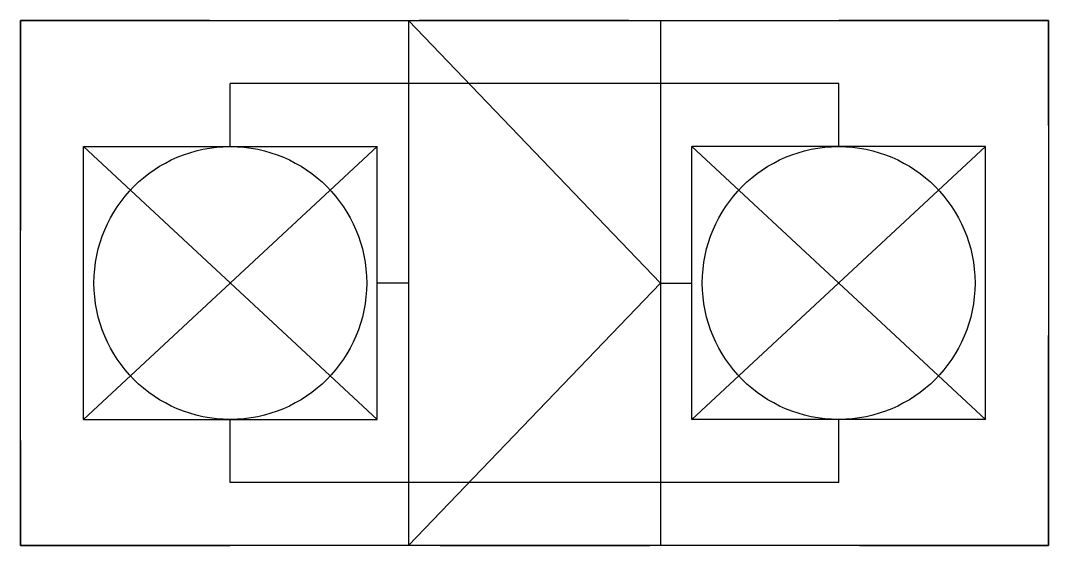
# Model space of a CAD drawing. Extents: x -1 to 3.9, y -1.25 to 1.25.
import ezdxf

# ---------------------------------------------------------------- set-up
doc = ezdxf.new("R2010")
doc.units = 0
doc.linetypes.add('虚线', pattern=[2, 1, -1])
for name, color, linetype in [('粗实线层', 7, 'CONTINUOUS'), ('细实线层', 7, 'CONTINUOUS'), ('虚线层', 6, '虚线')]:
    doc.layers.add(name, color=color, linetype=linetype)

msp = doc.modelspace()

# ---------------------------------------------------------------- linework, layer by layer
at = {"layer": '粗实线层'}
for p, q in [((-1, -1.25), (-1, 1.25)), ((-1, 1.25), (3.9, 1.25)), ((2.05, 0), (0.85, 1.25)), ((0.85, 1.25), (0.85, -1.25)), ((2.05, 1.25), (2.05, -1.25)), ((3.9, 1.25), (3.9, -1.25)), ((0.85, 0), (0.7, 0)), ((0.85, -1.25), (2.05, 0)), ((2.05, 0), (2.2, 0)), ((3.9, -1.25), (-1, -1.25))]:
    msp.add_line(p, q, dxfattribs=at)
at = {"layer": '细实线层'}
for p, q in [((2.9, 0.95), (0, 0.95)), ((0, 0.65), (0, 0.95)), ((2.9, 0.65), (2.9, 0.95)), ((-0.7, -0.65), (-0.7, 0.65)), ((-0.7, 0.65), (0.7, 0.65)), ((-0.7, 0.65), (0.7, -0.65)), ((-0.7, -0.65), (0.7, 0.65)), ((0.7, -0.65), (0.7, 0.65)), ((3.6, 0.65), (2.2, 0.65)), ((2.2, -0.65), (2.2, 0.65)), ((2.2, 0.65), (3.6, -0.65)), ((2.2, -0.65), (3.6, 0.65)), ((3.6, -0.65), (3.6, 0.65)), ((-0.7, -0.65), (0.7, -0.65)), ((0, -0.95), (0, -0.65)), ((3.6, -0.65), (2.2, -0.65)), ((2.9, -0.95), (2.9, -0.65)), ((2.9, -0.95), (0, -0.95))]:
    msp.add_line(p, q, dxfattribs=at)
for centre in [(0, 0), (2.9, 0)]:
    msp.add_circle(centre, 0.65, dxfattribs=at)
at = {"layer": '虚线层'}
msp.add_lwpolyline([(-1, 1.25), (-1, -1.25), (3.9, -1.25), (3.9, 1.25)], close=True, dxfattribs=at)

doc.saveas('drawing.dxf')
